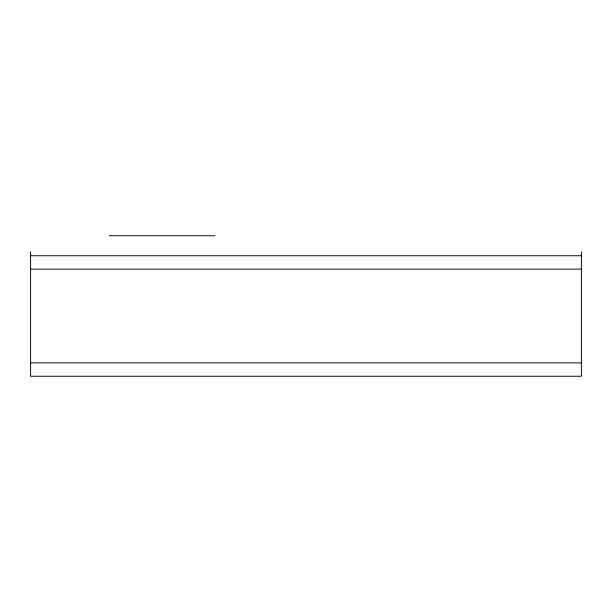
<?xml version="1.0" encoding="UTF-8"?>
<svg xmlns="http://www.w3.org/2000/svg" width="612" height="612" viewBox="0 0 612 612"><rect width="100%" height="100%" fill="white"/><g stroke="black" fill="none" stroke-linecap="round" stroke-linejoin="round"><path stroke-width="0.92" d="M109.395 235.75L214.919 235.75M30.6 255.74L581.4 255.74M30.6 269.127L581.4 269.127M30.6 362.862L581.4 362.862M581.4 251.739L581.4 376.25L30.6 376.25L30.6 251.739"/></g></svg>
